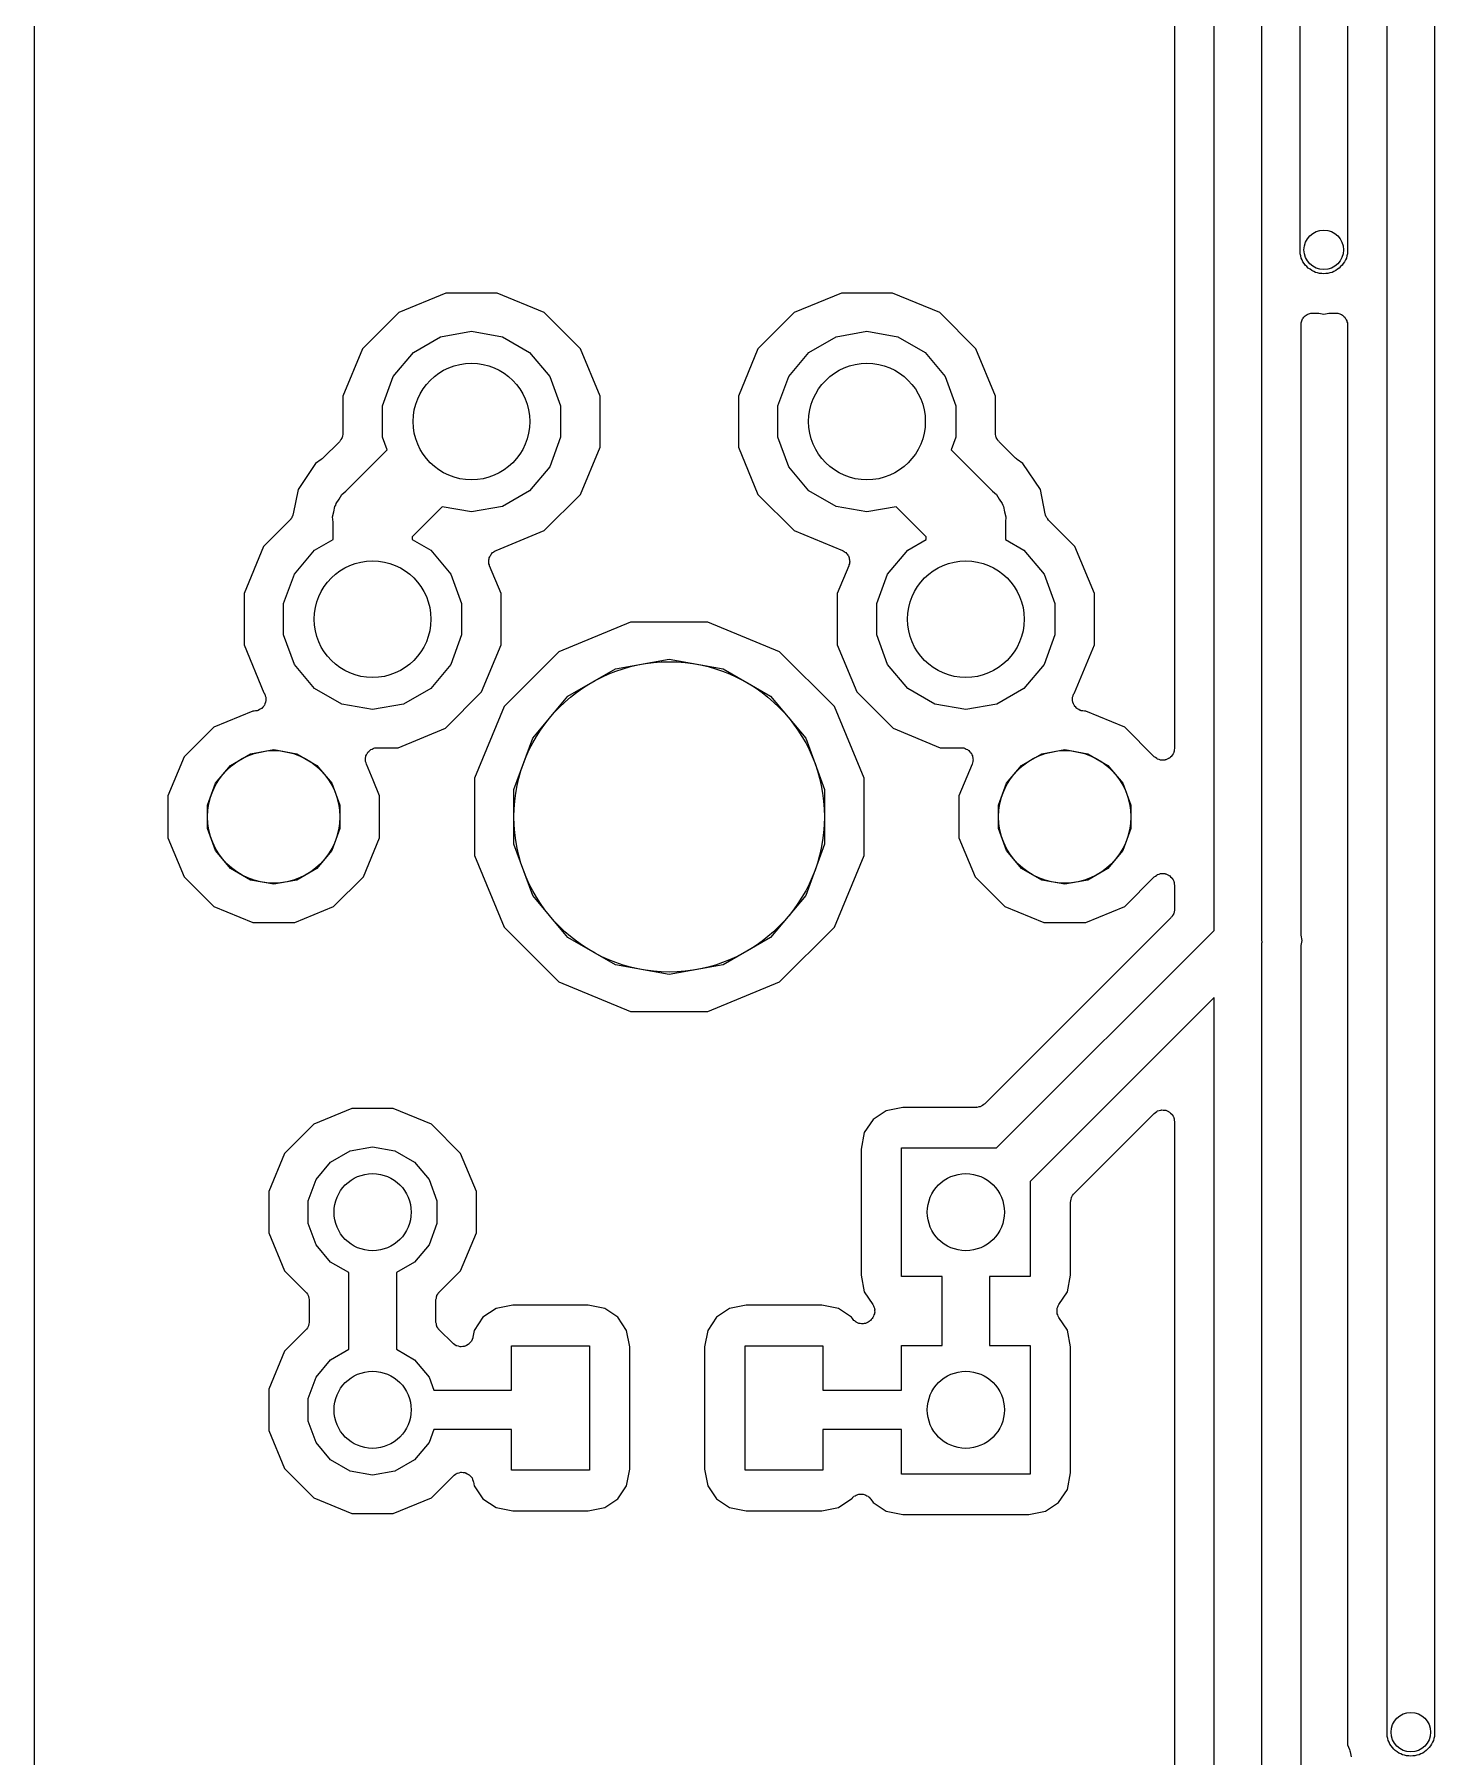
# Model space of a CAD drawing. Extents: x 24 to 196, y -189 to -31.
# Drawn here: x 159.49 to 177.47, y -98.13 to -76 of the extents above; entities that cross this region are included whole.
import ezdxf

# ---------------------------------------------------------------- set-up
doc = ezdxf.new("R2010")
doc.units = 0
doc.header["$MEASUREMENT"] = 0
doc.layers.add('BLACK', color=7, linetype='CONTINUOUS')

msp = doc.modelspace()

# ---------------------------------------------------------------- linework, layer by layer
at = {"layer": 'BLACK', "linetype": 'CONTINUOUS'}
for p, q in [((177.47, -59.0451), (177.47, -97.8691)), ((176.352, -59.2207), (176.352, -78.8191)), ((176.86, -97.7617), (176.86, -59.1581)), ((175.743, -78.7117), (175.743, -59.3337)), ((159.487, -147.101), (159.487, -59.5564)), ((175.247, -68.6201), (175.247, -87.6269)), ((174.638, -87.5139), (174.638, -69.3159)), ((174.13, -70.9102), (174.13, -85.1727)), ((175.743, -78.8191), (175.743, -78.7117)), ((175.752, -78.8446), (175.743, -78.8191)), ((175.757, -78.8713), (175.752, -78.8446)), ((175.77, -78.8947), (175.757, -78.8713)), ((175.779, -78.9202), (175.77, -78.8947)), ((175.797, -78.9409), (175.779, -78.9202)), ((175.81, -78.9643), (175.797, -78.9409)), ((175.831, -78.9817), (175.81, -78.9643)), ((175.848, -79.0025), (175.831, -78.9817)), ((175.872, -79.016), (175.848, -79.0025)), ((176.246, -79.0025), (176.223, -79.016)), ((176.264, -78.9817), (176.246, -79.0025)), ((176.284, -78.9643), (176.264, -78.9817)), ((176.298, -78.9409), (176.284, -78.9643)), ((176.315, -78.9202), (176.298, -78.9409)), ((176.325, -78.8947), (176.315, -78.9202)), ((176.338, -78.8713), (176.325, -78.8947)), ((176.343, -78.8446), (176.338, -78.8713)), ((176.352, -78.8191), (176.343, -78.8446)), ((175.893, -79.0334), (175.872, -79.016)), ((175.918, -79.0427), (175.893, -79.0334)), ((175.942, -79.0562), (175.918, -79.0427)), ((175.968, -79.0609), (175.942, -79.0562)), ((175.994, -79.0702), (175.968, -79.0609)), ((176.021, -79.0702), (175.994, -79.0702)), ((176.047, -79.0749), (176.021, -79.0702)), ((176.074, -79.0702), (176.047, -79.0749)), ((176.101, -79.0702), (176.074, -79.0702)), ((176.127, -79.0609), (176.101, -79.0702)), ((176.153, -79.0562), (176.127, -79.0609)), ((176.177, -79.0427), (176.153, -79.0562)), ((176.202, -79.0334), (176.177, -79.0427)), ((176.223, -79.016), (176.202, -79.0334)), ((164.772, -79.3217), (164.165, -79.573)), ((165.428, -79.3217), (164.772, -79.3217)), ((166.035, -79.573), (165.428, -79.3217)), ((169.852, -79.3217), (169.245, -79.573)), ((170.508, -79.3217), (169.852, -79.3217)), ((171.115, -79.573), (170.508, -79.3217)), ((164.165, -79.573), (163.7, -80.0374)), ((166.5, -80.0374), (166.035, -79.573)), ((169.245, -79.573), (168.78, -80.0374)), ((171.58, -80.0374), (171.115, -79.573)), ((175.764, -79.6785), (175.771, -79.6669)), ((175.771, -79.6669), (175.776, -79.6544)), ((175.776, -79.6544), (175.784, -79.6442)), ((175.784, -79.6442), (175.791, -79.6326)), ((175.791, -79.6326), (175.801, -79.6241)), ((175.801, -79.6241), (175.81, -79.6139)), ((175.81, -79.6139), (175.821, -79.6072)), ((175.821, -79.6072), (175.832, -79.5986)), ((175.832, -79.5986), (175.844, -79.5941)), ((175.844, -79.5941), (175.856, -79.5874)), ((175.856, -79.5874), (175.869, -79.5851)), ((175.869, -79.5851), (175.881, -79.5805)), ((175.881, -79.5805), (175.895, -79.5805)), ((175.895, -79.5805), (175.908, -79.5782)), ((175.908, -79.5782), (175.952, -79.5782)), ((175.952, -79.5782), (175.967, -79.5808)), ((175.967, -79.5808), (175.982, -79.5811)), ((175.982, -79.5811), (176.047, -79.5941)), ((176.047, -79.5941), (176.113, -79.5811)), ((176.113, -79.5811), (176.128, -79.5808)), ((176.128, -79.5808), (176.142, -79.5782)), ((176.142, -79.5782), (176.2, -79.5782)), ((176.2, -79.5782), (176.213, -79.5805)), ((176.213, -79.5805), (176.226, -79.5805)), ((176.226, -79.5805), (176.239, -79.5851)), ((176.239, -79.5851), (176.252, -79.5874)), ((176.252, -79.5874), (176.263, -79.5941)), ((176.263, -79.5941), (176.276, -79.5986)), ((176.276, -79.5986), (176.286, -79.6072)), ((176.286, -79.6072), (176.298, -79.6139)), ((176.298, -79.6139), (176.306, -79.6241)), ((176.306, -79.6241), (176.317, -79.6326)), ((176.317, -79.6326), (176.323, -79.6442)), ((176.323, -79.6442), (176.332, -79.6544)), ((176.332, -79.6544), (176.336, -79.6669)), ((176.336, -79.6669), (176.343, -79.6785)), ((164.354, -80.0836), (164.703, -79.882)), ((164.703, -79.882), (165.1, -79.812)), ((165.1, -79.812), (165.497, -79.882)), ((165.497, -79.882), (165.846, -80.0836)), ((169.434, -80.0836), (169.783, -79.882)), ((169.783, -79.882), (170.18, -79.812)), ((170.18, -79.812), (170.577, -79.882)), ((170.577, -79.882), (170.926, -80.0836)), ((175.755, -79.7306), (175.758, -79.7175)), ((175.755, -87.5451), (175.755, -79.7306)), ((175.758, -79.7041), (175.762, -79.6916)), ((175.758, -79.7175), (175.758, -79.7041)), ((175.762, -79.6916), (175.764, -79.6785)), ((176.343, -79.6785), (176.345, -79.6916)), ((176.345, -79.6916), (176.35, -79.7041)), ((176.35, -79.7041), (176.35, -79.7175)), ((176.35, -79.7175), (176.352, -79.7306)), ((176.352, -79.7306), (176.352, -97.9771)), ((163.7, -80.0374), (163.449, -80.6443)), ((164.095, -80.3923), (164.354, -80.0836)), ((165.846, -80.0836), (166.105, -80.3923)), ((166.751, -80.6443), (166.5, -80.0374)), ((168.78, -80.0374), (168.529, -80.6443)), ((169.175, -80.3923), (169.434, -80.0836)), ((170.926, -80.0836), (171.185, -80.3923)), ((171.831, -80.6443), (171.58, -80.0374)), ((163.957, -80.7711), (164.095, -80.3923)), ((166.105, -80.3923), (166.243, -80.7711)), ((169.037, -80.7711), (169.175, -80.3923)), ((171.185, -80.3923), (171.323, -80.7711)), ((163.449, -80.6443), (163.449, -81.1237)), ((163.957, -81.1742), (163.957, -80.7711)), ((166.243, -80.7711), (166.243, -81.1742)), ((166.751, -81.3011), (166.751, -80.6443)), ((168.529, -80.6443), (168.529, -81.3011)), ((169.037, -81.1742), (169.037, -80.7711)), ((171.323, -80.7711), (171.323, -81.1742)), ((171.831, -81.1237), (171.831, -80.6443)), ((163.423, -81.2044), (163.413, -81.2217)), ((163.435, -81.1881), (163.423, -81.2044)), ((163.436, -81.1816), (163.435, -81.1881)), ((163.44, -81.1758), (163.436, -81.1816)), ((163.443, -81.1562), (163.44, -81.1758)), ((163.448, -81.137), (163.443, -81.1562)), ((163.449, -81.1237), (163.448, -81.1303)), ((163.448, -81.1303), (163.448, -81.137)), ((164.017, -81.3377), (163.957, -81.1742)), ((166.243, -81.1742), (166.105, -81.553)), ((169.175, -81.553), (169.037, -81.1742)), ((171.323, -81.1742), (171.263, -81.3377)), ((171.832, -81.1303), (171.831, -81.1237)), ((171.832, -81.137), (171.832, -81.1303)), ((171.837, -81.1562), (171.832, -81.137)), ((171.84, -81.1758), (171.837, -81.1562)), ((171.844, -81.1816), (171.84, -81.1758)), ((171.845, -81.1881), (171.844, -81.1816)), ((171.857, -81.2044), (171.845, -81.1881)), ((171.867, -81.2217), (171.857, -81.2044)), ((163.404, -81.2315), (163.193, -81.4429)), ((163.408, -81.226), (163.404, -81.2315)), ((163.413, -81.2217), (163.408, -81.226)), ((163.486, -81.8678), (164.017, -81.3377)), ((166.5, -81.9079), (166.751, -81.3011)), ((168.529, -81.3011), (168.78, -81.9079)), ((171.263, -81.3377), (171.794, -81.8678)), ((171.872, -81.226), (171.867, -81.2217)), ((171.876, -81.2315), (171.872, -81.226)), ((172.087, -81.4429), (171.876, -81.2315)), ((163.098, -81.5102), (162.873, -81.8462)), ((163.17, -81.4618), (163.098, -81.5102)), ((163.181, -81.4515), (163.17, -81.4618)), ((163.193, -81.4429), (163.181, -81.4515)), ((166.105, -81.553), (165.846, -81.8618)), ((169.434, -81.8618), (169.175, -81.553)), ((172.099, -81.4515), (172.087, -81.4429)), ((172.11, -81.4618), (172.099, -81.4515)), ((172.182, -81.5102), (172.11, -81.4618)), ((172.407, -81.8462), (172.182, -81.5102)), ((162.873, -81.8462), (162.811, -82.1573)), ((163.435, -81.9111), (163.486, -81.8678)), ((165.846, -81.8618), (165.497, -82.0633)), ((169.783, -82.0633), (169.434, -81.8618)), ((171.794, -81.8678), (171.845, -81.9111)), ((172.469, -82.1573), (172.407, -81.8462)), ((163.334, -82.1326), (163.345, -82.0662)), ((163.345, -82.0662), (163.357, -82.0466)), ((163.357, -82.0466), (163.362, -82.0247)), ((163.362, -82.0247), (163.401, -81.9695)), ((163.401, -81.9695), (163.435, -81.9111)), ((164.724, -82.067), (164.338, -82.4531)), ((165.1, -82.1333), (164.724, -82.067)), ((165.497, -82.0633), (165.1, -82.1333)), ((166.035, -82.3723), (166.5, -81.9079)), ((168.78, -81.9079), (169.245, -82.3723)), ((170.18, -82.1333), (169.783, -82.0633)), ((170.556, -82.067), (170.18, -82.1333)), ((170.942, -82.4531), (170.556, -82.067)), ((171.845, -81.9111), (171.879, -81.9695)), ((171.879, -81.9695), (171.918, -82.0247)), ((171.918, -82.0247), (171.923, -82.0466)), ((171.923, -82.0466), (171.935, -82.0662)), ((171.935, -82.0662), (171.946, -82.1326)), ((162.769, -82.2392), (162.43, -82.5774)), ((162.778, -82.2259), (162.769, -82.2392)), ((162.779, -82.2241), (162.778, -82.2255)), ((162.778, -82.2255), (162.778, -82.2259)), ((162.791, -82.2105), (162.779, -82.2241)), ((162.794, -82.2027), (162.791, -82.2105)), ((162.799, -82.1958), (162.794, -82.2027)), ((162.802, -82.1847), (162.799, -82.1958)), ((162.805, -82.1797), (162.802, -82.1847)), ((162.806, -82.1716), (162.805, -82.1797)), ((162.81, -82.1612), (162.806, -82.1716)), ((162.811, -82.1573), (162.81, -82.1612)), ((163.316, -82.1977), (163.334, -82.1326)), ((163.322, -82.2648), (163.316, -82.1977)), ((163.322, -82.4861), (163.322, -82.2648)), ((171.946, -82.1326), (171.964, -82.1977)), ((171.964, -82.1977), (171.958, -82.2648)), ((171.958, -82.2648), (171.958, -82.4861)), ((172.47, -82.1612), (172.469, -82.1573)), ((172.474, -82.1716), (172.47, -82.1612)), ((172.475, -82.1797), (172.474, -82.1716)), ((172.478, -82.1847), (172.475, -82.1797)), ((172.481, -82.1958), (172.478, -82.1847)), ((172.486, -82.2027), (172.481, -82.1958)), ((172.489, -82.2105), (172.486, -82.2027)), ((172.501, -82.2241), (172.489, -82.2105)), ((172.502, -82.2255), (172.501, -82.2241)), ((172.502, -82.2259), (172.502, -82.2255)), ((172.511, -82.2392), (172.502, -82.2259)), ((172.85, -82.5774), (172.511, -82.2392)), ((163.084, -82.6236), (163.322, -82.4861)), ((164.338, -82.4531), (164.338, -82.4861)), ((164.338, -82.4861), (164.576, -82.6236)), ((165.416, -82.6288), (166.035, -82.3723)), ((169.245, -82.3723), (169.864, -82.6288)), ((170.704, -82.6236), (170.942, -82.4861)), ((170.942, -82.4861), (170.942, -82.4531)), ((171.958, -82.4861), (172.196, -82.6236)), ((162.43, -82.5774), (162.179, -83.1843)), ((162.825, -82.9323), (163.084, -82.6236)), ((164.576, -82.6236), (164.835, -82.9323)), ((165.322, -82.7763), (165.324, -82.7631)), ((165.323, -82.7497), (165.327, -82.737)), ((165.324, -82.7631), (165.323, -82.7497)), ((165.327, -82.737), (165.329, -82.7238)), ((165.329, -82.7238), (165.335, -82.712)), ((165.335, -82.712), (165.339, -82.6993)), ((165.339, -82.6993), (165.347, -82.6887)), ((165.347, -82.6887), (165.353, -82.6769)), ((165.353, -82.6769), (165.363, -82.6679)), ((165.363, -82.6679), (165.371, -82.6573)), ((165.371, -82.6573), (165.383, -82.6501)), ((165.383, -82.6501), (165.392, -82.6411)), ((165.392, -82.6411), (165.405, -82.636)), ((165.405, -82.636), (165.416, -82.6288)), ((169.864, -82.6288), (169.875, -82.636)), ((169.875, -82.636), (169.888, -82.6411)), ((169.888, -82.6411), (169.897, -82.6501)), ((169.897, -82.6501), (169.909, -82.6573)), ((169.909, -82.6573), (169.917, -82.6679)), ((169.917, -82.6679), (169.927, -82.6769)), ((169.927, -82.6769), (169.933, -82.6887)), ((169.933, -82.6887), (169.941, -82.6993)), ((169.941, -82.6993), (169.945, -82.712)), ((169.945, -82.712), (169.951, -82.7238)), ((169.951, -82.7238), (169.953, -82.737)), ((169.953, -82.737), (169.957, -82.7497)), ((169.957, -82.7497), (169.956, -82.7631)), ((169.956, -82.7631), (169.958, -82.7763)), ((170.445, -82.9323), (170.704, -82.6236)), ((172.196, -82.6236), (172.455, -82.9323)), ((173.101, -83.1843), (172.85, -82.5774)), ((162.687, -83.3111), (162.825, -82.9323)), ((164.835, -82.9323), (164.973, -83.3111)), ((165.325, -82.7893), (165.322, -82.7763)), ((165.325, -82.8026), (165.325, -82.7893)), ((165.331, -82.8149), (165.325, -82.8026)), ((165.333, -82.828), (165.331, -82.8149)), ((165.481, -83.1843), (165.333, -82.828)), ((169.947, -82.828), (169.799, -83.1843)), ((169.949, -82.8149), (169.947, -82.828)), ((169.955, -82.8026), (169.949, -82.8149)), ((169.958, -82.7763), (169.955, -82.7893)), ((169.955, -82.7893), (169.955, -82.8026)), ((170.307, -83.3111), (170.445, -82.9323)), ((172.455, -82.9323), (172.593, -83.3111)), ((162.179, -83.1843), (162.179, -83.8411)), ((165.481, -83.8411), (165.481, -83.1843)), ((169.799, -83.1843), (169.799, -83.8411)), ((173.101, -83.8411), (173.101, -83.1843)), ((162.687, -83.7142), (162.687, -83.3111)), ((164.973, -83.3111), (164.973, -83.7142)), ((170.307, -83.7142), (170.307, -83.3111)), ((172.593, -83.3111), (172.593, -83.7142)), ((167.142, -83.5508), (166.223, -83.9317)), ((168.138, -83.5508), (167.142, -83.5508)), ((169.057, -83.9317), (168.138, -83.5508)), ((162.179, -83.8411), (162.435, -84.4586)), ((162.825, -84.093), (162.687, -83.7142)), ((164.973, -83.7142), (164.835, -84.093)), ((165.23, -84.4479), (165.481, -83.8411)), ((169.799, -83.8411), (170.05, -84.4479)), ((170.445, -84.093), (170.307, -83.7142)), ((172.593, -83.7142), (172.455, -84.093)), ((172.845, -84.4586), (173.101, -83.8411)), ((163.084, -84.4018), (162.825, -84.093)), ((164.835, -84.093), (164.576, -84.4018)), ((166.223, -83.9317), (165.519, -84.6354)), ((166.948, -84.1501), (167.64, -84.028)), ((167.64, -84.028), (168.332, -84.1501)), ((169.761, -84.6354), (169.057, -83.9317)), ((170.704, -84.4018), (170.445, -84.093)), ((172.455, -84.093), (172.196, -84.4018)), ((166.339, -84.5017), (166.948, -84.1501)), ((168.332, -84.1501), (168.941, -84.5017)), ((162.435, -84.4586), (162.44, -84.4652)), ((162.44, -84.4652), (162.443, -84.4715)), ((162.443, -84.4715), (162.446, -84.477)), ((162.446, -84.477), (162.452, -84.4962)), ((162.452, -84.4962), (162.458, -84.5149)), ((162.458, -84.5149), (162.458, -84.5216)), ((162.458, -84.5216), (162.46, -84.5281)), ((162.46, -84.5281), (162.458, -84.5479)), ((163.433, -84.6033), (163.084, -84.4018)), ((164.576, -84.4018), (164.227, -84.6033)), ((164.765, -84.9123), (165.23, -84.4479)), ((165.887, -85.0403), (166.339, -84.5017)), ((168.941, -84.5017), (169.393, -85.0403)), ((170.05, -84.4479), (170.515, -84.9123)), ((171.053, -84.6033), (170.704, -84.4018)), ((172.196, -84.4018), (171.847, -84.6033)), ((172.82, -84.5281), (172.822, -84.5216)), ((172.822, -84.5479), (172.82, -84.5281)), ((172.822, -84.5149), (172.828, -84.4962)), ((172.822, -84.5216), (172.822, -84.5149)), ((172.828, -84.4962), (172.834, -84.477)), ((172.834, -84.477), (172.837, -84.4715)), ((172.837, -84.4715), (172.84, -84.4652)), ((172.84, -84.4652), (172.845, -84.4586)), ((162.29, -84.6938), (161.79, -84.9006)), ((162.308, -84.6938), (162.29, -84.6938)), ((162.328, -84.6903), (162.308, -84.6938)), ((162.348, -84.6886), (162.328, -84.6903)), ((162.354, -84.6857), (162.348, -84.6886)), ((162.36, -84.6846), (162.354, -84.6857)), ((162.378, -84.6746), (162.36, -84.6846)), ((162.396, -84.6662), (162.378, -84.6746)), ((162.4, -84.6615), (162.396, -84.6662)), ((162.406, -84.6581), (162.4, -84.6615)), ((162.419, -84.6429), (162.406, -84.6581)), ((162.433, -84.6288), (162.419, -84.6429)), ((162.436, -84.6227), (162.433, -84.6288)), ((162.44, -84.6176), (162.436, -84.6227)), ((162.447, -84.5988), (162.44, -84.6176)), ((162.456, -84.5808), (162.447, -84.5988)), ((162.458, -84.5678), (162.456, -84.5741)), ((162.456, -84.5741), (162.456, -84.5808)), ((162.458, -84.5479), (162.458, -84.5678)), ((163.83, -84.6733), (163.433, -84.6033)), ((164.227, -84.6033), (163.83, -84.6733)), ((165.519, -84.6354), (165.138, -85.555)), ((170.142, -85.555), (169.761, -84.6354)), ((171.45, -84.6733), (171.053, -84.6033)), ((171.847, -84.6033), (171.45, -84.6733)), ((172.822, -84.5678), (172.822, -84.5479)), ((172.824, -84.5741), (172.822, -84.5678)), ((172.824, -84.5808), (172.824, -84.5741)), ((172.833, -84.5988), (172.824, -84.5808)), ((172.84, -84.6176), (172.833, -84.5988)), ((172.844, -84.6227), (172.84, -84.6176)), ((172.847, -84.6288), (172.844, -84.6227)), ((172.861, -84.6429), (172.847, -84.6288)), ((172.874, -84.6581), (172.861, -84.6429)), ((172.88, -84.6615), (172.874, -84.6581)), ((172.884, -84.6662), (172.88, -84.6615)), ((172.902, -84.6746), (172.884, -84.6662)), ((172.92, -84.6846), (172.902, -84.6746)), ((172.926, -84.6857), (172.92, -84.6846)), ((172.932, -84.6886), (172.926, -84.6857)), ((172.952, -84.6903), (172.932, -84.6886)), ((172.972, -84.6938), (172.952, -84.6903)), ((172.99, -84.6938), (172.972, -84.6938)), ((173.49, -84.9006), (172.99, -84.6938)), ((161.79, -84.9006), (161.408, -85.2829)), ((164.158, -85.1637), (164.765, -84.9123)), ((170.515, -84.9123), (171.122, -85.1637)), ((173.87, -85.2804), (173.49, -84.9006)), ((162.264, -85.2407), (162.56, -85.1886)), ((162.56, -85.1886), (162.856, -85.2407)), ((163.782, -85.2121), (163.793, -85.1993)), ((163.793, -85.1993), (163.801, -85.1943)), ((163.801, -85.1943), (163.809, -85.1875)), ((163.809, -85.1875), (163.824, -85.1812)), ((163.824, -85.1812), (163.839, -85.1729)), ((163.839, -85.1729), (163.848, -85.1711)), ((163.848, -85.1711), (163.858, -85.1673)), ((163.858, -85.1673), (163.874, -85.1665)), ((163.874, -85.1665), (163.891, -85.1637)), ((163.891, -85.1637), (164.158, -85.1637)), ((165.646, -85.7011), (165.887, -85.0403)), ((169.393, -85.0403), (169.634, -85.7011)), ((171.122, -85.1637), (171.389, -85.1637)), ((171.389, -85.1637), (171.406, -85.1665)), ((171.406, -85.1665), (171.422, -85.1673)), ((171.422, -85.1673), (171.432, -85.1711)), ((171.432, -85.1711), (171.441, -85.1729)), ((171.441, -85.1729), (171.456, -85.1812)), ((171.456, -85.1812), (171.471, -85.1875)), ((171.471, -85.1875), (171.479, -85.1943)), ((171.479, -85.1943), (171.487, -85.1993)), ((171.487, -85.1993), (171.498, -85.2121)), ((172.424, -85.2407), (172.72, -85.1886)), ((172.72, -85.1886), (173.016, -85.2407)), ((174.126, -85.1923), (174.125, -85.2121)), ((174.13, -85.1727), (174.126, -85.1923)), ((161.408, -85.2829), (161.201, -85.7824)), ((161.812, -85.6206), (162.005, -85.3908)), ((162.005, -85.3908), (162.264, -85.2407)), ((162.856, -85.2407), (163.115, -85.3908)), ((163.115, -85.3908), (163.308, -85.6206)), ((163.738, -85.3227), (163.741, -85.3062)), ((163.741, -85.3325), (163.738, -85.3227)), ((163.741, -85.2896), (163.744, -85.2802)), ((163.741, -85.3062), (163.741, -85.2896)), ((163.741, -85.3425), (163.741, -85.3325)), ((163.746, -85.3581), (163.741, -85.3425)), ((163.744, -85.2802), (163.745, -85.2702)), ((163.745, -85.2702), (163.753, -85.2555)), ((163.75, -85.3744), (163.746, -85.3581)), ((163.836, -85.583), (163.75, -85.3744)), ((163.753, -85.2555), (163.759, -85.2399)), ((163.759, -85.2399), (163.765, -85.2322)), ((163.765, -85.2322), (163.77, -85.2233)), ((163.77, -85.2233), (163.782, -85.2121)), ((171.53, -85.3744), (171.361, -85.7824)), ((171.498, -85.2121), (171.51, -85.2233)), ((171.51, -85.2233), (171.515, -85.2322)), ((171.515, -85.2322), (171.521, -85.2399)), ((171.521, -85.2399), (171.527, -85.2555)), ((171.527, -85.2555), (171.535, -85.2702)), ((171.534, -85.3581), (171.53, -85.3744)), ((171.539, -85.3425), (171.534, -85.3581)), ((171.535, -85.2702), (171.536, -85.2802)), ((171.536, -85.2802), (171.539, -85.2896)), ((171.539, -85.2896), (171.539, -85.3062)), ((171.539, -85.3062), (171.542, -85.3227)), ((171.542, -85.3227), (171.539, -85.3325)), ((171.539, -85.3325), (171.539, -85.3425)), ((171.972, -85.6206), (172.165, -85.3908)), ((172.165, -85.3908), (172.424, -85.2407)), ((173.016, -85.2407), (173.275, -85.3908)), ((173.275, -85.3908), (173.468, -85.6206)), ((173.886, -85.2918), (173.87, -85.2804)), ((173.901, -85.3046), (173.886, -85.2918)), ((173.907, -85.3069), (173.901, -85.3046)), ((173.913, -85.3108), (173.907, -85.3069)), ((173.932, -85.3159), (173.913, -85.3108)), ((173.951, -85.3227), (173.932, -85.3159)), ((173.958, -85.3227), (173.951, -85.3227)), ((173.964, -85.3245), (173.958, -85.3227)), ((173.984, -85.3227), (173.964, -85.3245)), ((174.004, -85.3227), (173.984, -85.3227)), ((174.01, -85.3205), (174.004, -85.3227)), ((174.017, -85.3199), (174.01, -85.3205)), ((174.035, -85.3115), (174.017, -85.3199)), ((174.054, -85.3046), (174.035, -85.3115)), ((174.059, -85.3003), (174.054, -85.3046)), ((174.065, -85.2975), (174.059, -85.3003)), ((174.079, -85.2834), (174.065, -85.2975)), ((174.094, -85.2706), (174.079, -85.2834)), ((174.097, -85.2648), (174.094, -85.2706)), ((174.102, -85.2601), (174.097, -85.2648)), ((174.111, -85.242), (174.102, -85.2601)), ((174.121, -85.2248), (174.111, -85.242)), ((174.122, -85.2182), (174.121, -85.2248)), ((174.125, -85.2121), (174.122, -85.2182)), ((161.709, -85.9026), (161.812, -85.6206)), ((163.308, -85.6206), (163.411, -85.9026)), ((163.919, -85.7824), (163.836, -85.583)), ((165.138, -85.555), (165.138, -86.5503)), ((170.142, -86.5503), (170.142, -85.555)), ((171.869, -85.9026), (171.972, -85.6206)), ((173.468, -85.6206), (173.571, -85.9026)), ((161.201, -85.7824), (161.201, -86.323)), ((163.919, -86.323), (163.919, -85.7824)), ((165.646, -86.4042), (165.646, -85.7011)), ((169.634, -85.7011), (169.634, -86.4042)), ((171.361, -85.7824), (171.361, -86.323)), ((161.709, -86.2027), (161.709, -85.9026)), ((163.411, -85.9026), (163.411, -86.2027)), ((171.869, -86.2027), (171.869, -85.9026)), ((173.571, -85.9026), (173.571, -86.2027)), ((161.812, -86.4847), (161.709, -86.2027)), ((163.411, -86.2027), (163.308, -86.4847)), ((171.972, -86.4847), (171.869, -86.2027)), ((173.571, -86.2027), (173.468, -86.4847)), ((161.201, -86.323), (161.408, -86.8224)), ((162.005, -86.7145), (161.812, -86.4847)), ((163.308, -86.4847), (163.115, -86.7145)), ((163.712, -86.8224), (163.919, -86.323)), ((165.887, -87.065), (165.646, -86.4042)), ((169.634, -86.4042), (169.393, -87.065)), ((171.361, -86.323), (171.568, -86.8224)), ((172.165, -86.7145), (171.972, -86.4847)), ((173.468, -86.4847), (173.275, -86.7145)), ((162.264, -86.8646), (162.005, -86.7145)), ((163.115, -86.7145), (162.856, -86.8646)), ((165.138, -86.5503), (165.519, -87.4699)), ((169.761, -87.4699), (170.142, -86.5503)), ((172.424, -86.8646), (172.165, -86.7145)), ((173.275, -86.7145), (173.016, -86.8646)), ((161.408, -86.8224), (161.79, -87.2047)), ((162.56, -86.9167), (162.264, -86.8646)), ((162.856, -86.8646), (162.56, -86.9167)), ((163.33, -87.2047), (163.712, -86.8224)), ((171.568, -86.8224), (171.95, -87.2047)), ((172.72, -86.9167), (172.424, -86.8646)), ((173.016, -86.8646), (172.72, -86.9167)), ((173.49, -87.2047), (173.87, -86.8249)), ((173.87, -86.8249), (173.886, -86.8135)), ((173.886, -86.8135), (173.901, -86.8007)), ((173.901, -86.8007), (173.907, -86.7984)), ((173.907, -86.7984), (173.913, -86.7945)), ((173.913, -86.7945), (173.932, -86.7894)), ((173.932, -86.7894), (173.951, -86.7826)), ((173.951, -86.7826), (173.958, -86.7826)), ((173.958, -86.7826), (173.964, -86.7808)), ((173.964, -86.7808), (173.984, -86.7826)), ((173.984, -86.7826), (174.004, -86.7826)), ((174.004, -86.7826), (174.01, -86.7849)), ((174.01, -86.7849), (174.017, -86.7855)), ((174.017, -86.7855), (174.035, -86.7939)), ((174.035, -86.7939), (174.054, -86.8007)), ((174.054, -86.8007), (174.059, -86.805)), ((174.059, -86.805), (174.065, -86.8078)), ((174.065, -86.8078), (174.079, -86.8219)), ((174.079, -86.8219), (174.094, -86.8347)), ((174.094, -86.8347), (174.097, -86.8405)), ((174.097, -86.8405), (174.102, -86.8452)), ((174.102, -86.8452), (174.111, -86.8633)), ((174.111, -86.8633), (174.121, -86.8805)), ((174.121, -86.8805), (174.122, -86.8871)), ((174.122, -86.8871), (174.125, -86.8932)), ((174.125, -86.8932), (174.126, -86.9131)), ((174.126, -86.9131), (174.13, -86.9327)), ((174.13, -86.9327), (174.13, -87.2404)), ((166.339, -87.6036), (165.887, -87.065)), ((169.393, -87.065), (168.941, -87.6036)), ((161.79, -87.2047), (162.29, -87.4116)), ((162.29, -87.4116), (162.83, -87.4116)), ((162.83, -87.4116), (163.33, -87.2047)), ((174.085, -87.3481), (171.692, -89.7416)), ((171.95, -87.2047), (172.45, -87.4116)), ((172.45, -87.4116), (172.99, -87.4116)), ((172.99, -87.4116), (173.49, -87.2047)), ((174.089, -87.3426), (174.085, -87.3481)), ((174.094, -87.3383), (174.089, -87.3426)), ((174.104, -87.3211), (174.094, -87.3383)), ((174.115, -87.3048), (174.104, -87.3211)), ((174.117, -87.2983), (174.115, -87.3048)), ((174.121, -87.2925), (174.117, -87.2983)), ((174.124, -87.2729), (174.121, -87.2925)), ((174.129, -87.2536), (174.124, -87.2729)), ((174.13, -87.2404), (174.129, -87.247)), ((174.129, -87.247), (174.129, -87.2536)), ((165.519, -87.4699), (166.223, -88.1737)), ((166.948, -87.9552), (166.339, -87.6036)), ((168.941, -87.6036), (168.332, -87.9552)), ((169.057, -88.1737), (169.761, -87.4699)), ((171.844, -90.3072), (174.638, -87.5139)), ((175.247, -87.6269), (175.251, -87.6671)), ((175.758, -87.5599), (175.755, -87.5451)), ((175.758, -87.5748), (175.758, -87.5599)), ((175.771, -87.6402), (175.758, -87.5748)), ((175.251, -87.6671), (175.247, -87.6803)), ((175.247, -87.6803), (175.247, -106.677)), ((175.755, -87.7352), (175.758, -87.7205)), ((175.755, -106.595), (175.755, -87.7352)), ((175.758, -87.7055), (175.771, -87.6402)), ((175.758, -87.7205), (175.758, -87.7055)), ((167.64, -88.0773), (166.948, -87.9552)), ((168.332, -87.9552), (167.64, -88.0773)), ((166.223, -88.1737), (167.142, -88.5546)), ((168.138, -88.5546), (169.057, -88.1737)), ((174.638, -88.376), (172.275, -90.7382)), ((174.638, -106.564), (174.638, -88.376)), ((167.142, -88.5546), (168.138, -88.5546)), ((163.565, -89.7992), (163.075, -90.0022)), ((164.095, -89.7992), (163.565, -89.7992)), ((164.585, -90.0022), (164.095, -89.7992)), ((170.426, -89.8286), (170.258, -89.9409)), ((170.64, -89.7862), (170.426, -89.8286)), ((171.584, -89.7862), (170.64, -89.7862)), ((171.59, -89.7851), (171.584, -89.7862)), ((171.597, -89.7856), (171.59, -89.7851)), ((171.616, -89.7805), (171.597, -89.7856)), ((171.636, -89.777), (171.616, -89.7805)), ((171.642, -89.7737), (171.636, -89.777)), ((171.648, -89.7719), (171.642, -89.7737)), ((171.665, -89.7605), (171.648, -89.7719)), ((171.682, -89.7506), (171.665, -89.7605)), ((171.686, -89.7454), (171.682, -89.7506)), ((171.692, -89.7416), (171.686, -89.7454)), ((173.87, -89.8626), (173.886, -89.8512)), ((173.886, -89.8512), (173.901, -89.8384)), ((173.901, -89.8384), (173.907, -89.8361)), ((173.907, -89.8361), (173.913, -89.8322)), ((173.913, -89.8322), (173.932, -89.8271)), ((173.932, -89.8271), (173.951, -89.8203)), ((173.951, -89.8203), (173.958, -89.8203)), ((173.958, -89.8203), (173.964, -89.8185)), ((173.964, -89.8185), (173.984, -89.8203)), ((173.984, -89.8203), (174.004, -89.8203)), ((174.004, -89.8203), (174.01, -89.8226)), ((174.01, -89.8226), (174.017, -89.8232)), ((174.017, -89.8232), (174.035, -89.8316)), ((174.035, -89.8316), (174.054, -89.8384)), ((174.054, -89.8384), (174.059, -89.8427)), ((174.059, -89.8427), (174.065, -89.8455)), ((174.065, -89.8455), (174.079, -89.8596)), ((163.075, -90.0022), (162.7, -90.3773)), ((164.96, -90.3773), (164.585, -90.0022)), ((170.258, -89.9409), (170.146, -90.1089)), ((172.841, -90.8911), (173.87, -89.8626)), ((174.079, -89.8596), (174.094, -89.8724)), ((174.094, -89.8724), (174.097, -89.8782)), ((174.097, -89.8782), (174.102, -89.8829)), ((174.102, -89.8829), (174.111, -89.901)), ((174.111, -89.901), (174.121, -89.9182)), ((174.121, -89.9182), (174.122, -89.9248)), ((174.122, -89.9248), (174.125, -89.9309)), ((174.125, -89.9309), (174.126, -89.9507)), ((174.126, -89.9507), (174.13, -89.9704)), ((174.13, -89.9704), (174.13, -104.223)), ((163.543, -90.345), (163.83, -90.2944)), ((163.83, -90.2944), (164.117, -90.345)), ((170.146, -90.1089), (170.104, -90.3222)), ((162.7, -90.3773), (162.496, -90.8674)), ((163.104, -90.7135), (163.291, -90.4905)), ((163.291, -90.4905), (163.543, -90.345)), ((164.117, -90.345), (164.369, -90.4905)), ((164.369, -90.4905), (164.556, -90.7135)), ((165.163, -90.8674), (164.96, -90.3773)), ((170.104, -90.3222), (170.104, -91.9431)), ((170.624, -91.9582), (170.624, -90.3072)), ((170.624, -90.3072), (171.844, -90.3072)), ((163.004, -90.9871), (163.104, -90.7135)), ((164.556, -90.7135), (164.655, -90.9871)), ((162.496, -90.8674), (162.496, -91.3979)), ((165.163, -91.3979), (165.163, -90.8674)), ((172.275, -90.7382), (172.275, -91.9582)), ((172.802, -90.9663), (172.806, -90.9467)), ((172.806, -90.9467), (172.809, -90.9409)), ((172.809, -90.9409), (172.811, -90.9344)), ((172.811, -90.9344), (172.822, -90.9181)), ((172.822, -90.9181), (172.832, -90.9009)), ((172.832, -90.9009), (172.837, -90.8965)), ((172.837, -90.8965), (172.841, -90.8911)), ((163.004, -91.2782), (163.004, -90.9871)), ((164.655, -90.9871), (164.655, -91.2782)), ((172.796, -90.9988), (172.798, -90.9922)), ((172.796, -91.9431), (172.796, -90.9988)), ((172.797, -90.9855), (172.802, -90.9663)), ((172.798, -90.9922), (172.797, -90.9855)), ((162.496, -91.3979), (162.7, -91.888)), ((163.104, -91.5518), (163.004, -91.2782)), ((164.655, -91.2782), (164.556, -91.5518)), ((164.96, -91.888), (165.163, -91.3979)), ((163.291, -91.7748), (163.104, -91.5518)), ((164.556, -91.5518), (164.369, -91.7748)), ((163.525, -91.9099), (163.291, -91.7748)), ((164.369, -91.7748), (164.135, -91.9099)), ((162.7, -91.888), (162.973, -92.1611)), ((163.525, -92.8954), (163.525, -91.9099)), ((164.135, -91.9099), (164.135, -92.8954)), ((164.687, -92.1611), (164.96, -91.888)), ((170.104, -91.9431), (170.146, -92.1564)), ((171.145, -91.9582), (170.624, -91.9582)), ((171.145, -92.8472), (171.145, -91.9582)), ((172.275, -91.9582), (171.755, -91.9582)), ((171.755, -91.9582), (171.755, -92.8472)), ((172.754, -92.1564), (172.796, -91.9431)), ((162.973, -92.1611), (162.976, -92.1666)), ((162.976, -92.1666), (162.982, -92.1709)), ((162.982, -92.1709), (162.992, -92.1881)), ((162.992, -92.1881), (163.003, -92.2044)), ((163.003, -92.2044), (163.005, -92.2109)), ((163.005, -92.2109), (163.008, -92.2167)), ((163.008, -92.2167), (163.011, -92.2363)), ((163.011, -92.2363), (163.017, -92.2556)), ((163.017, -92.2556), (163.016, -92.2622)), ((163.016, -92.2622), (163.017, -92.2688)), ((163.017, -92.2688), (163.017, -92.5365)), ((164.643, -92.2556), (164.649, -92.2363)), ((164.644, -92.2622), (164.643, -92.2556)), ((164.643, -92.2688), (164.644, -92.2622)), ((164.643, -92.5365), (164.643, -92.2688)), ((164.649, -92.2363), (164.652, -92.2167)), ((164.652, -92.2167), (164.655, -92.2109)), ((164.655, -92.2109), (164.657, -92.2044)), ((164.657, -92.2044), (164.668, -92.1881)), ((164.668, -92.1881), (164.678, -92.1709)), ((164.678, -92.1709), (164.684, -92.1666)), ((164.684, -92.1666), (164.687, -92.1611)), ((170.146, -92.1564), (170.254, -92.318)), ((172.646, -92.318), (172.754, -92.1564)), ((165.248, -92.4836), (165.136, -92.6516)), ((165.416, -92.3713), (165.248, -92.4836)), ((165.63, -92.3289), (165.416, -92.3713)), ((166.6, -92.3289), (165.63, -92.3289)), ((166.813, -92.3713), (166.6, -92.3289)), ((166.981, -92.4836), (166.813, -92.3713)), ((167.093, -92.6516), (166.981, -92.4836)), ((168.248, -92.4836), (168.136, -92.6516)), ((168.416, -92.3713), (168.248, -92.4836)), ((168.63, -92.3289), (168.416, -92.3713)), ((169.6, -92.3289), (168.63, -92.3289)), ((169.813, -92.3713), (169.6, -92.3289)), ((169.981, -92.4836), (169.813, -92.3713)), ((169.992, -92.5002), (169.981, -92.4836)), ((170.003, -92.5122), (169.992, -92.5002)), ((170.245, -92.5002), (170.234, -92.5122)), ((170.254, -92.4873), (170.245, -92.5002)), ((170.254, -92.318), (170.258, -92.3272)), ((170.258, -92.4781), (170.254, -92.4873)), ((170.258, -92.3272), (170.264, -92.3353)), ((170.264, -92.4701), (170.258, -92.4781)), ((170.264, -92.3353), (170.269, -92.3512)), ((170.269, -92.4541), (170.264, -92.4701)), ((170.269, -92.3512), (170.275, -92.3664)), ((170.275, -92.4389), (170.269, -92.4541)), ((170.275, -92.3664), (170.276, -92.3764)), ((170.276, -92.4289), (170.275, -92.4389)), ((170.276, -92.3764), (170.279, -92.3861)), ((170.279, -92.4193), (170.276, -92.4289)), ((170.279, -92.3861), (170.278, -92.4027)), ((170.278, -92.4027), (170.279, -92.4193)), ((172.621, -92.3861), (172.624, -92.3764)), ((172.622, -92.4027), (172.621, -92.3861)), ((172.621, -92.4193), (172.622, -92.4027)), ((172.624, -92.4289), (172.621, -92.4193)), ((172.624, -92.3764), (172.625, -92.3664)), ((172.625, -92.4389), (172.624, -92.4289)), ((172.625, -92.3664), (172.631, -92.3512)), ((172.631, -92.4541), (172.625, -92.4389)), ((172.631, -92.3512), (172.636, -92.3353)), ((172.636, -92.4701), (172.631, -92.4541)), ((172.636, -92.3353), (172.642, -92.3272)), ((172.642, -92.4782), (172.636, -92.4701)), ((172.642, -92.3272), (172.646, -92.318)), ((172.646, -92.4873), (172.642, -92.4782)), ((172.754, -92.6489), (172.646, -92.4873)), ((162.973, -92.6442), (162.7, -92.9173)), ((162.976, -92.6387), (162.973, -92.6442)), ((162.982, -92.6344), (162.976, -92.6387)), ((162.992, -92.6172), (162.982, -92.6344)), ((163.003, -92.6009), (162.992, -92.6172)), ((163.005, -92.5944), (163.003, -92.6009)), ((163.008, -92.5886), (163.005, -92.5944)), ((163.011, -92.569), (163.008, -92.5886)), ((163.017, -92.5498), (163.011, -92.569)), ((163.017, -92.5365), (163.016, -92.5431)), ((163.016, -92.5431), (163.017, -92.5498)), ((164.644, -92.5431), (164.643, -92.5365)), ((164.643, -92.5498), (164.644, -92.5431)), ((164.649, -92.569), (164.643, -92.5498)), ((164.652, -92.5886), (164.649, -92.569)), ((164.655, -92.5944), (164.652, -92.5886)), ((164.657, -92.6009), (164.655, -92.5944)), ((164.668, -92.6172), (164.657, -92.6009)), ((164.678, -92.6344), (164.668, -92.6172)), ((164.684, -92.6388), (164.678, -92.6344)), ((164.687, -92.6442), (164.684, -92.6388)), ((164.861, -92.8181), (164.687, -92.6442)), ((165.136, -92.6516), (165.118, -92.74)), ((167.136, -92.8648), (167.093, -92.6516)), ((168.136, -92.6516), (168.094, -92.8648)), ((170.013, -92.5256), (170.003, -92.5122)), ((170.022, -92.5312), (170.013, -92.5256)), ((170.029, -92.5384), (170.022, -92.5312)), ((170.043, -92.5458), (170.029, -92.5384)), ((170.057, -92.555), (170.043, -92.5458)), ((170.067, -92.5574), (170.057, -92.555)), ((170.076, -92.5618), (170.067, -92.5574)), ((170.093, -92.5636), (170.076, -92.5618)), ((170.109, -92.5676), (170.093, -92.5636)), ((170.119, -92.5665), (170.109, -92.5676)), ((170.129, -92.5676), (170.119, -92.5665)), ((170.145, -92.5636), (170.129, -92.5676)), ((170.161, -92.5618), (170.145, -92.5636)), ((170.17, -92.5574), (170.161, -92.5618)), ((170.18, -92.555), (170.17, -92.5574)), ((170.194, -92.5458), (170.18, -92.555)), ((170.209, -92.5384), (170.194, -92.5458)), ((170.216, -92.5312), (170.209, -92.5384)), ((170.224, -92.5256), (170.216, -92.5312)), ((170.234, -92.5122), (170.224, -92.5256)), ((172.796, -92.8622), (172.754, -92.6489)), ((162.7, -92.9173), (162.496, -93.4074)), ((163.291, -93.0305), (163.525, -92.8954)), ((164.135, -92.8954), (164.369, -93.0305)), ((164.865, -92.8209), (164.861, -92.8181)), ((164.869, -92.8249), (164.865, -92.8209)), ((164.887, -92.8361), (164.869, -92.8249)), ((164.905, -92.8484), (164.887, -92.8361)), ((164.909, -92.8497), (164.905, -92.8484)), ((164.914, -92.8523), (164.909, -92.8497)), ((164.935, -92.8565), (164.914, -92.8523)), ((164.956, -92.8621), (164.935, -92.8565)), ((164.961, -92.8617), (164.956, -92.8621)), ((164.966, -92.8627), (164.961, -92.8617)), ((164.987, -92.8594), (164.966, -92.8627)), ((165.008, -92.8575), (164.987, -92.8594)), ((165.013, -92.8554), (165.008, -92.8575)), ((165.018, -92.8546), (165.013, -92.8554)), ((165.037, -92.8442), (165.018, -92.8546)), ((165.056, -92.8351), (165.037, -92.8442)), ((165.06, -92.8316), (165.056, -92.8351)), ((165.064, -92.8291), (165.06, -92.8316)), ((165.079, -92.8129), (165.064, -92.8291)), ((165.094, -92.7977), (165.079, -92.8129)), ((165.096, -92.7931), (165.094, -92.7977)), ((165.099, -92.7894), (165.096, -92.7931)), ((165.107, -92.7693), (165.099, -92.7894)), ((165.116, -92.7497), (165.107, -92.7693)), ((165.117, -92.7447), (165.116, -92.7497)), ((165.118, -92.74), (165.117, -92.7447)), ((165.615, -93.4187), (165.615, -92.8498)), ((165.615, -92.8498), (166.615, -92.8498)), ((166.615, -92.8498), (166.615, -94.4498)), ((167.136, -94.4348), (167.136, -92.8648)), ((168.094, -92.8648), (168.094, -94.4348)), ((168.615, -94.4498), (168.615, -92.8498)), ((168.615, -92.8498), (169.615, -92.8498)), ((169.615, -92.8498), (169.615, -93.4187)), ((170.624, -93.4187), (170.624, -92.8472)), ((170.624, -92.8472), (171.145, -92.8472)), ((171.755, -92.8472), (172.275, -92.8472)), ((172.275, -92.8472), (172.275, -94.4982)), ((172.796, -94.4831), (172.796, -92.8622)), ((163.104, -93.2535), (163.291, -93.0305)), ((164.369, -93.0305), (164.556, -93.2535)), ((163.004, -93.5271), (163.104, -93.2535)), ((164.556, -93.2535), (164.616, -93.4187)), ((162.496, -93.4074), (162.496, -93.9379)), ((163.004, -93.8182), (163.004, -93.5271)), ((164.616, -93.4187), (165.615, -93.4187)), ((169.615, -93.4187), (170.624, -93.4187)), ((163.104, -94.0918), (163.004, -93.8182)), ((162.496, -93.9379), (162.7, -94.428)), ((164.616, -93.9267), (164.556, -94.0918)), ((165.615, -93.9267), (164.616, -93.9267)), ((165.615, -94.4498), (165.615, -93.9267)), ((170.624, -93.9267), (169.615, -93.9267)), ((169.615, -93.9267), (169.615, -94.4498)), ((170.624, -94.4982), (170.624, -93.9267)), ((163.291, -94.3148), (163.104, -94.0918)), ((164.556, -94.0918), (164.369, -94.3148)), ((162.7, -94.428), (163.075, -94.8031)), ((163.543, -94.4603), (163.291, -94.3148)), ((163.83, -94.5109), (163.543, -94.4603)), ((164.117, -94.4603), (163.83, -94.5109)), ((164.369, -94.3148), (164.117, -94.4603)), ((164.895, -94.5017), (164.912, -94.4893)), ((164.912, -94.4893), (164.917, -94.488)), ((164.917, -94.488), (164.921, -94.4854)), ((164.921, -94.4854), (164.943, -94.4812)), ((164.943, -94.4812), (164.963, -94.4756)), ((164.963, -94.4756), (164.968, -94.4761)), ((164.968, -94.4761), (164.973, -94.4751)), ((164.973, -94.4751), (164.995, -94.4784)), ((164.995, -94.4784), (165.016, -94.4802)), ((165.016, -94.4802), (165.021, -94.4824)), ((165.021, -94.4824), (165.026, -94.4831)), ((165.026, -94.4831), (165.044, -94.4935)), ((165.044, -94.4935), (165.064, -94.5026)), ((166.615, -94.4498), (165.615, -94.4498)), ((167.093, -94.648), (167.136, -94.4348)), ((168.094, -94.4348), (168.136, -94.648)), ((169.615, -94.4498), (168.615, -94.4498)), ((172.275, -94.4982), (170.624, -94.4982)), ((172.754, -94.6964), (172.796, -94.4831)), ((164.585, -94.8031), (164.869, -94.5197)), ((164.869, -94.5197), (164.873, -94.5168)), ((164.873, -94.5168), (164.876, -94.5129)), ((164.876, -94.5129), (164.895, -94.5017)), ((165.064, -94.5026), (165.068, -94.5062)), ((165.068, -94.5062), (165.072, -94.5086)), ((165.072, -94.5086), (165.086, -94.5248)), ((165.086, -94.5248), (165.101, -94.54)), ((165.101, -94.54), (165.104, -94.5446)), ((165.104, -94.5446), (165.107, -94.5484)), ((165.107, -94.5484), (165.115, -94.5685)), ((165.115, -94.5685), (165.124, -94.588)), ((165.124, -94.588), (165.124, -94.593)), ((165.124, -94.593), (165.126, -94.5977)), ((165.126, -94.5977), (165.136, -94.648)), ((165.136, -94.648), (165.248, -94.816)), ((166.981, -94.816), (167.093, -94.648)), ((168.136, -94.648), (168.248, -94.816)), ((172.642, -94.8644), (172.754, -94.6964)), ((163.075, -94.8031), (163.565, -95.0062)), ((164.095, -95.0062), (164.585, -94.8031)), ((165.248, -94.816), (165.416, -94.9283)), ((165.416, -94.9283), (165.63, -94.9707)), ((166.6, -94.9707), (166.813, -94.9283)), ((166.813, -94.9283), (166.981, -94.816)), ((168.248, -94.816), (168.416, -94.9283)), ((168.416, -94.9283), (168.63, -94.9707)), ((169.6, -94.9707), (169.813, -94.9283)), ((169.813, -94.9283), (169.986, -94.8127)), ((169.986, -94.8127), (169.988, -94.8103)), ((169.988, -94.8103), (169.998, -94.7969)), ((169.998, -94.7969), (170.006, -94.7913)), ((170.006, -94.7913), (170.013, -94.7841)), ((170.013, -94.7841), (170.028, -94.7767)), ((170.028, -94.7767), (170.042, -94.7675)), ((170.042, -94.7675), (170.052, -94.7651)), ((170.052, -94.7651), (170.061, -94.7606)), ((170.061, -94.7606), (170.077, -94.7588)), ((170.077, -94.7588), (170.093, -94.7549)), ((170.093, -94.7549), (170.103, -94.756)), ((170.103, -94.756), (170.113, -94.7549)), ((170.113, -94.7549), (170.13, -94.7588)), ((170.13, -94.7588), (170.146, -94.7606)), ((170.146, -94.7606), (170.155, -94.7651)), ((170.155, -94.7651), (170.165, -94.7675)), ((170.165, -94.7675), (170.179, -94.7767)), ((170.179, -94.7767), (170.194, -94.7841)), ((170.194, -94.7841), (170.2, -94.7913)), ((170.2, -94.7913), (170.209, -94.7969)), ((170.209, -94.7969), (170.219, -94.8103)), ((170.219, -94.8103), (170.23, -94.8223)), ((170.23, -94.8223), (170.258, -94.8644)), ((170.258, -94.8644), (170.426, -94.9767)), ((172.474, -94.9767), (172.642, -94.8644)), ((163.565, -95.0062), (164.095, -95.0062)), ((165.63, -94.9707), (166.6, -94.9707)), ((168.63, -94.9707), (169.6, -94.9707)), ((170.426, -94.9767), (170.64, -95.0191)), ((170.64, -95.0191), (172.26, -95.0191)), ((172.26, -95.0191), (172.474, -94.9767)), ((176.86, -97.8691), (176.86, -97.7617)), ((176.352, -97.9771), (176.378, -98.0386)), ((176.378, -98.0386), (176.381, -98.0532)), ((176.869, -97.8946), (176.86, -97.8691)), ((176.874, -97.9213), (176.869, -97.8946)), ((176.888, -97.9447), (176.874, -97.9213)), ((176.897, -97.9702), (176.888, -97.9447)), ((176.914, -97.9909), (176.897, -97.9702)), ((176.928, -98.0143), (176.914, -97.9909)), ((176.949, -98.0317), (176.928, -98.0143)), ((176.966, -98.0525), (176.949, -98.0317)), ((177.381, -98.0317), (177.364, -98.0525)), ((177.402, -98.0143), (177.381, -98.0317)), ((177.416, -97.9909), (177.402, -98.0143)), ((177.433, -97.9702), (177.416, -97.9909)), ((177.442, -97.9447), (177.433, -97.9702)), ((177.456, -97.9213), (177.442, -97.9447)), ((177.461, -97.8946), (177.456, -97.9213)), ((177.47, -97.8691), (177.461, -97.8946)), ((176.381, -98.0532), (176.386, -98.0672)), ((176.386, -98.0672), (176.399, -98.1325)), ((176.99, -98.066), (176.966, -98.0525)), ((177.01, -98.0834), (176.99, -98.066)), ((177.036, -98.0927), (177.01, -98.0834)), ((177.059, -98.1062), (177.036, -98.0927)), ((177.086, -98.1109), (177.059, -98.1062)), ((177.111, -98.1202), (177.086, -98.1109)), ((177.138, -98.1202), (177.111, -98.1202)), ((177.165, -98.1249), (177.138, -98.1202)), ((177.192, -98.1202), (177.165, -98.1249)), ((177.219, -98.1202), (177.192, -98.1202)), ((177.244, -98.1109), (177.219, -98.1202)), ((177.271, -98.1062), (177.244, -98.1109)), ((177.294, -98.0927), (177.271, -98.1062)), ((177.32, -98.0834), (177.294, -98.0927)), ((177.34, -98.066), (177.32, -98.0834)), ((177.364, -98.0525), (177.34, -98.066))]:
    msp.add_line(p, q, dxfattribs=at)
at = {"layer": 'BLACK'}
for centre, radius in [((176.047, -78.7654), 0.254), ((165.1, -80.9727), 0.7493), ((170.18, -80.9727), 0.7493), ((163.83, -83.5127), 0.7493), ((171.45, -83.5127), 0.7493), ((167.64, -86.0527), 1.9939), ((162.56, -86.0527), 0.8509), ((172.72, -86.0527), 0.8509), ((163.83, -91.1327), 0.4953), ((171.45, -91.1327), 0.4953), ((163.83, -93.6727), 0.4953), ((171.45, -93.6727), 0.4953), ((177.165, -97.8154), 0.254)]:
    msp.add_circle(centre, radius, dxfattribs=at)

doc.saveas('drawing.dxf')
